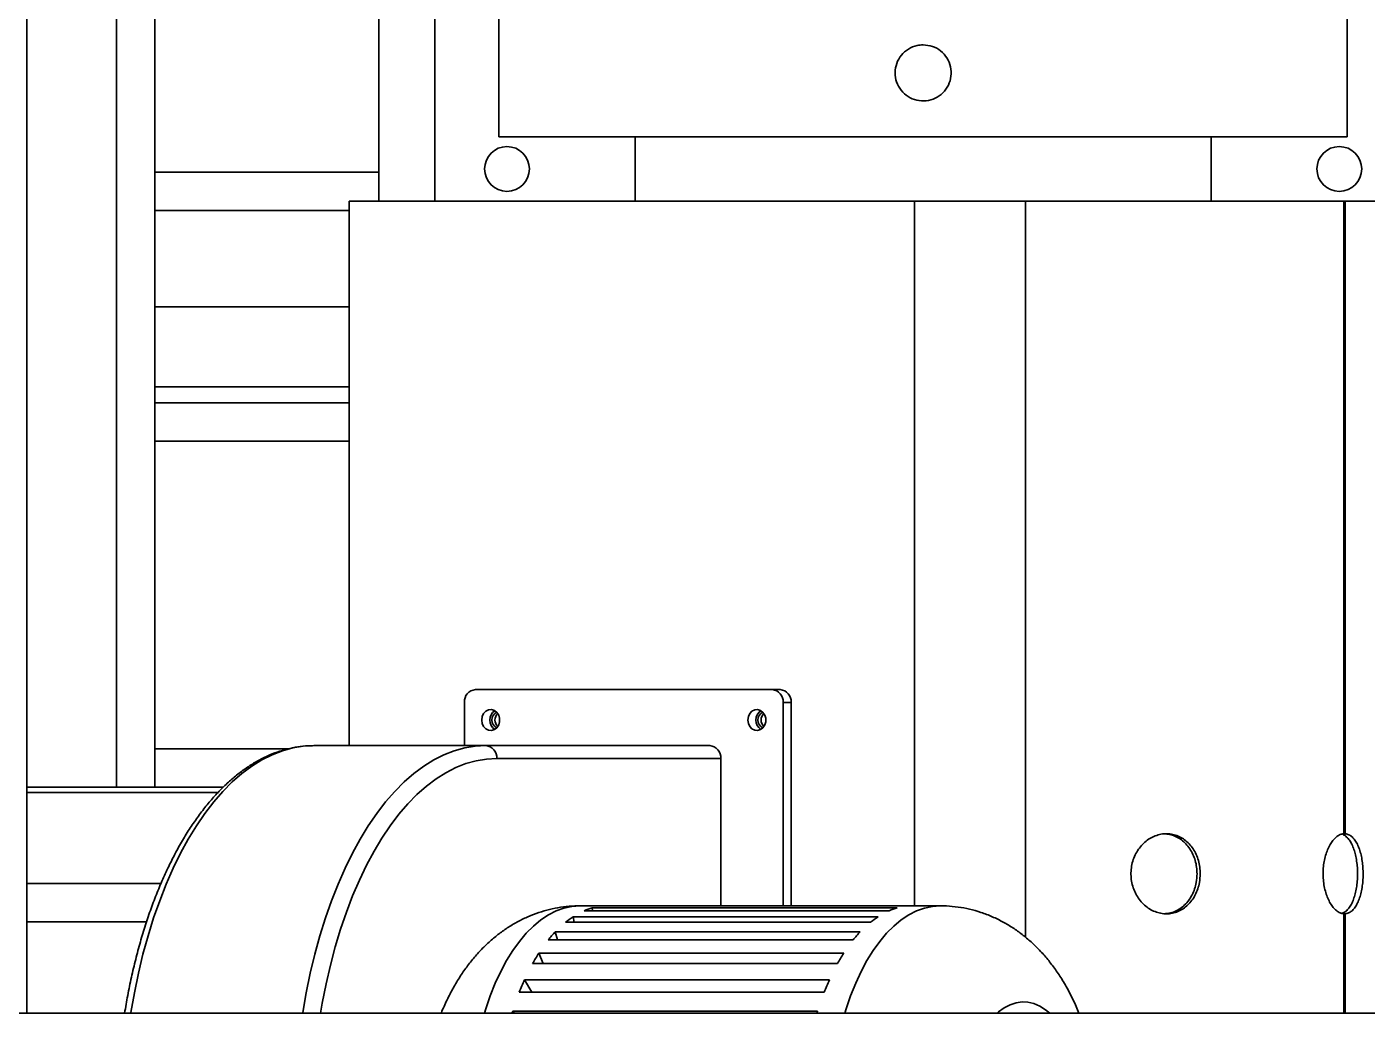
# Model space of a CAD drawing. Header units: millimetres. Extents: x -1052 to 3351, y 0 to 2015.
# Drawn here: x -368.07 to -361.88, y 1699.78 to 1704.34 of the extents above; entities that cross this region are included whole.
import ezdxf

# ---------------------------------------------------------------- set-up
doc = ezdxf.new("R2010")
doc.units = ezdxf.units.MM

msp = doc.modelspace()

# ---------------------------------------------------------------- linework, layer by layer
at = {"color": 7, "linetype": 'Continuous', "lineweight": 35}
for p, q in [((-368.0697, 1699.7835), (-368.0697, 1711.6371)), ((-368.0697, 1699.7835), (-368.0697, 1711.6371)), ((-367.6555, 1700.8264), (-367.6555, 1706.4516)), ((-367.6555, 1700.8264), (-367.6555, 1706.4516)), ((-367.478, 1705.0864), (-367.478, 1703.6664)), ((-367.478, 1705.0864), (-367.478, 1703.6664)), ((-366.4426, 1704.7166), (-366.4426, 1703.5333)), ((-366.4426, 1704.7166), (-366.4426, 1703.5333)), ((-366.1837, 1704.7166), (-366.1837, 1703.5333)), ((-366.1837, 1704.7166), (-366.1837, 1703.5333)), ((-365.8879, 1704.4208), (-365.8879, 1703.8291)), ((-365.8879, 1704.4208), (-365.8879, 1703.8291)), ((-361.9681, 1703.8291), (-361.9681, 1704.4208)), ((-361.9681, 1703.8291), (-361.9681, 1704.4208)), ((-361.9681, 1703.8291), (-365.8879, 1703.8291)), ((-361.9681, 1703.8291), (-365.8879, 1703.8291)), ((-365.2592, 1703.8291), (-365.2592, 1703.5333)), ((-365.2592, 1703.8291), (-365.2592, 1703.5333)), ((-362.5967, 1703.5333), (-362.5967, 1703.8291)), ((-362.5967, 1703.5333), (-362.5967, 1703.8291)), ((-367.478, 1703.6664), (-367.478, 1703.4889)), ((-366.4426, 1703.6664), (-367.478, 1703.6664)), ((-367.478, 1703.6664), (-367.478, 1703.4889)), ((-366.4426, 1703.6664), (-367.478, 1703.6664)), ((-366.5807, 1701.0186), (-366.5807, 1703.5333)), ((-366.5807, 1703.5333), (-363.9674, 1703.5333)), ((-366.5807, 1701.0186), (-366.5807, 1703.5333)), ((-366.5807, 1703.5333), (-363.9674, 1703.5333)), ((-363.9674, 1700.2791), (-363.9674, 1703.5333)), ((-363.9674, 1703.5333), (-363.4548, 1703.5333)), ((-363.9674, 1700.2791), (-363.9674, 1703.5333)), ((-363.9674, 1703.5333), (-363.4548, 1703.5333)), ((-363.4548, 1700.1335), (-363.4548, 1703.5333)), ((-363.4548, 1703.5333), (-361.9845, 1703.5333)), ((-363.4548, 1700.1335), (-363.4548, 1703.5333)), ((-363.4548, 1703.5333), (-361.9845, 1703.5333)), ((-361.9845, 1703.5333), (-361.9772, 1703.5333)), ((-361.9845, 1700.6117), (-361.9845, 1703.5333)), ((-361.9845, 1703.5333), (-361.9772, 1703.5333)), ((-361.9845, 1700.6117), (-361.9845, 1703.5333)), ((-361.9772, 1703.5333), (-361.9772, 1700.6117)), ((-361.9772, 1703.5333), (-361.6796, 1703.5333)), ((-361.9772, 1703.5333), (-361.9772, 1700.6117)), ((-361.9772, 1703.5333), (-361.6796, 1703.5333)), ((-367.478, 1702.6014), (-367.478, 1703.4889)), ((-366.5807, 1703.4889), (-367.478, 1703.4889)), ((-367.478, 1702.6014), (-367.478, 1703.4889)), ((-366.5807, 1703.4889), (-367.478, 1703.4889)), ((-366.5807, 1703.0451), (-367.478, 1703.0451)), ((-366.5807, 1703.0451), (-367.478, 1703.0451)), ((-366.5807, 1702.6753), (-367.478, 1702.6753)), ((-366.5807, 1702.6753), (-367.478, 1702.6753)), ((-366.5807, 1702.6014), (-367.478, 1702.6014)), ((-367.478, 1702.6014), (-367.478, 1702.4239)), ((-366.5807, 1702.6014), (-367.478, 1702.6014)), ((-367.478, 1702.6014), (-367.478, 1702.4239)), ((-367.478, 1702.4239), (-367.478, 1701.0039)), ((-366.5807, 1702.4239), (-367.478, 1702.4239)), ((-367.478, 1702.4239), (-367.478, 1701.0039)), ((-366.5807, 1702.4239), (-367.478, 1702.4239)), ((-365.9963, 1701.2775), (-364.6257, 1701.2775)), ((-365.9963, 1701.2775), (-364.6257, 1701.2775)), ((-364.6257, 1701.2775), (-364.5887, 1701.2775)), ((-364.6257, 1701.2775), (-364.5887, 1701.2775)), ((-366.0476, 1701.0186), (-366.0476, 1701.2183)), ((-366.0476, 1701.0186), (-366.0476, 1701.2183)), ((-364.5744, 1701.2183), (-364.5744, 1700.2784)), ((-364.5374, 1701.2183), (-364.5744, 1701.2183)), ((-364.5744, 1701.2183), (-364.5744, 1700.2784)), ((-364.5374, 1701.2183), (-364.5744, 1701.2183)), ((-364.5374, 1701.2183), (-364.5374, 1700.2784)), ((-364.5374, 1701.2183), (-364.5374, 1700.2784)), ((-366.7435, 1701.0186), (-365.9493, 1701.0186)), ((-366.7435, 1701.0186), (-365.9493, 1701.0186)), ((-365.9493, 1701.0186), (-364.9139, 1701.0186)), ((-365.9493, 1701.0186), (-364.9139, 1701.0186)), ((-367.478, 1701.0039), (-367.478, 1700.8264)), ((-366.863, 1701.0039), (-367.478, 1701.0039)), ((-367.478, 1701.0039), (-367.478, 1700.8264)), ((-366.863, 1701.0039), (-367.478, 1701.0039)), ((-364.8627, 1700.9595), (-365.8981, 1700.9595)), ((-364.8627, 1700.9595), (-365.8981, 1700.9595)), ((-364.8627, 1700.2784), (-364.8627, 1700.9595)), ((-364.8627, 1700.2784), (-364.8627, 1700.9595)), ((-367.6555, 1700.8264), (-368.0697, 1700.8264)), ((-367.6555, 1700.8264), (-368.0697, 1700.8264)), ((-367.1865, 1700.8019), (-368.0697, 1700.8019)), ((-367.1865, 1700.8019), (-368.0697, 1700.8019)), ((-367.478, 1700.8264), (-367.6555, 1700.8264)), ((-367.478, 1700.8264), (-367.6555, 1700.8264)), ((-367.1621, 1700.8264), (-367.478, 1700.8264)), ((-367.1621, 1700.8264), (-367.478, 1700.8264)), ((-361.9772, 1700.6117), (-361.9845, 1700.6117)), ((-361.9772, 1700.6117), (-361.9845, 1700.6117)), ((-367.4494, 1700.3826), (-368.0697, 1700.3826)), ((-367.4494, 1700.3826), (-368.0697, 1700.3826)), ((-365.3857, 1700.2791), (-365.5138, 1700.2791)), ((-365.3857, 1700.2791), (-365.5138, 1700.2791)), ((-363.9951, 1700.2784), (-365.4042, 1700.2784)), ((-363.9951, 1700.2784), (-365.4042, 1700.2784)), ((-363.8485, 1700.2791), (-363.9766, 1700.2791)), ((-363.8485, 1700.2791), (-363.9766, 1700.2791)), ((-365.5453, 1700.2286), (-364.1362, 1700.2286)), ((-365.5407, 1700.2033), (-365.5453, 1700.2286)), ((-365.5453, 1700.2286), (-364.1362, 1700.2286)), ((-365.5407, 1700.2033), (-365.5453, 1700.2286)), ((-364.0846, 1700.2563), (-365.4937, 1700.2563)), ((-364.0846, 1700.2563), (-365.4937, 1700.2563)), ((-365.4573, 1700.2691), (-364.0482, 1700.2691)), ((-365.4562, 1700.2563), (-365.4573, 1700.2691)), ((-365.4573, 1700.2691), (-364.0482, 1700.2691)), ((-365.4562, 1700.2563), (-365.4573, 1700.2691)), ((-361.9845, 1700.2422), (-361.9772, 1700.2422)), ((-361.9845, 1699.7835), (-361.9845, 1700.2422)), ((-361.9845, 1700.2422), (-361.9772, 1700.2422)), ((-361.9845, 1699.7835), (-361.9845, 1700.2422)), ((-361.9772, 1700.2422), (-361.9772, 1699.7835)), ((-361.9772, 1700.2422), (-361.9772, 1699.7835)), ((-367.5163, 1700.2051), (-368.0697, 1700.2051)), ((-367.5163, 1700.2051), (-368.0697, 1700.2051)), ((-365.6284, 1700.1583), (-364.2192, 1700.1583)), ((-365.6177, 1700.1213), (-365.6284, 1700.1583)), ((-365.6284, 1700.1583), (-364.2192, 1700.1583)), ((-365.6177, 1700.1213), (-365.6284, 1700.1583)), ((-364.1709, 1700.2033), (-365.58, 1700.2033)), ((-364.1709, 1700.2033), (-365.58, 1700.2033)), ((-364.2513, 1700.1213), (-365.6604, 1700.1213)), ((-364.2513, 1700.1213), (-365.6604, 1700.1213)), ((-365.7041, 1700.0601), (-364.295, 1700.0601)), ((-365.6841, 1700.0125), (-365.7041, 1700.0601)), ((-365.7041, 1700.0601), (-364.295, 1700.0601)), ((-365.6841, 1700.0125), (-365.7041, 1700.0601)), ((-364.3233, 1700.0125), (-365.7324, 1700.0125)), ((-364.3233, 1700.0125), (-365.7324, 1700.0125)), ((-365.7701, 1699.9371), (-364.361, 1699.9371)), ((-365.7364, 1699.8804), (-365.7701, 1699.9371)), ((-365.7701, 1699.9371), (-364.361, 1699.9371)), ((-365.7364, 1699.8804), (-365.7701, 1699.9371)), ((-364.3848, 1699.8804), (-365.7939, 1699.8804)), ((-364.3848, 1699.8804), (-365.7939, 1699.8804)), ((-350.3195, 1699.7835), (-377.5364, 1699.7835)), ((-350.3195, 1699.7835), (-377.5364, 1699.7835)), ((-365.8245, 1699.793), (-364.4154, 1699.793)), ((-365.8163, 1699.7835), (-365.8245, 1699.793)), ((-365.8245, 1699.793), (-364.4154, 1699.793)), ((-365.8163, 1699.7835), (-365.8245, 1699.793))]:
    msp.add_line(p, q, dxfattribs=at)
for points in [[(-365.9675, 1701.137), (-365.9653, 1701.1526), (-365.9587, 1701.1665), (-365.9487, 1701.1772), (-365.9361, 1701.1836), (-365.9225, 1701.1849), (-365.9092, 1701.181), (-365.8977, 1701.1723), (-365.8893, 1701.1599), (-365.8848, 1701.1449), (-365.8848, 1701.1291), (-365.8893, 1701.1141), (-365.8977, 1701.1016), (-365.9092, 1701.093), (-365.9225, 1701.0891), (-365.9361, 1701.0904), (-365.9487, 1701.0967), (-365.9587, 1701.1075), (-365.9653, 1701.1214), (-365.9675, 1701.137)], [(-365.9675, 1701.137), (-365.9653, 1701.1526), (-365.9587, 1701.1665), (-365.9487, 1701.1772), (-365.9361, 1701.1836), (-365.9225, 1701.1849), (-365.9092, 1701.181), (-365.8977, 1701.1723), (-365.8893, 1701.1599), (-365.8848, 1701.1449), (-365.8848, 1701.1291), (-365.8893, 1701.1141), (-365.8977, 1701.1016), (-365.9092, 1701.093), (-365.9225, 1701.0891), (-365.9361, 1701.0904), (-365.9487, 1701.0967), (-365.9587, 1701.1075), (-365.9653, 1701.1214), (-365.9675, 1701.137)], [(-364.7378, 1701.137), (-364.7355, 1701.1526), (-364.729, 1701.1665), (-364.7189, 1701.1772), (-364.7063, 1701.1836), (-364.6927, 1701.1849), (-364.6794, 1701.181), (-364.6679, 1701.1723), (-364.6595, 1701.1599), (-364.6551, 1701.1449), (-364.6551, 1701.1291), (-364.6595, 1701.1141), (-364.6679, 1701.1016), (-364.6794, 1701.093), (-364.6927, 1701.0891), (-364.7063, 1701.0904), (-364.7189, 1701.0967), (-364.729, 1701.1075), (-364.7355, 1701.1214), (-364.7378, 1701.137)], [(-364.7378, 1701.137), (-364.7355, 1701.1526), (-364.729, 1701.1665), (-364.7189, 1701.1772), (-364.7063, 1701.1836), (-364.6927, 1701.1849), (-364.6794, 1701.181), (-364.6679, 1701.1723), (-364.6595, 1701.1599), (-364.6551, 1701.1449), (-364.6551, 1701.1291), (-364.6595, 1701.1141), (-364.6679, 1701.1016), (-364.6794, 1701.093), (-364.6927, 1701.0891), (-364.7063, 1701.0904), (-364.7189, 1701.0967), (-364.729, 1701.1075), (-364.7355, 1701.1214), (-364.7378, 1701.137)], [(-366.7435, 1701.0186), (-366.7921, 1701.016), (-366.8406, 1701.008), (-366.8888, 1700.9947), (-366.9365, 1700.9762), (-366.9836, 1700.9525), (-367.0301, 1700.9236), (-367.0756, 1700.8897), (-367.1202, 1700.8509), (-367.1636, 1700.8072), (-367.2058, 1700.7588), (-367.2466, 1700.7059), (-367.2859, 1700.6487), (-367.3236, 1700.5871), (-367.3595, 1700.5216), (-367.3935, 1700.4522), (-367.4257, 1700.3792), (-367.4557, 1700.3028), (-367.4837, 1700.2232), (-367.5094, 1700.1407), (-367.5328, 1700.0555), (-367.5538, 1699.9678), (-367.5724, 1699.878), (-367.5886, 1699.7863), (-367.589, 1699.7835)], [(-366.7435, 1701.0186), (-366.7921, 1701.016), (-366.8406, 1701.008), (-366.8888, 1700.9947), (-366.9365, 1700.9762), (-366.9836, 1700.9525), (-367.0301, 1700.9236), (-367.0756, 1700.8897), (-367.1202, 1700.8509), (-367.1636, 1700.8072), (-367.2058, 1700.7588), (-367.2466, 1700.7059), (-367.2859, 1700.6487), (-367.3236, 1700.5871), (-367.3595, 1700.5216), (-367.3935, 1700.4522), (-367.4257, 1700.3792), (-367.4557, 1700.3028), (-367.4837, 1700.2232), (-367.5094, 1700.1407), (-367.5328, 1700.0555), (-367.5538, 1699.9678), (-367.5724, 1699.878), (-367.5886, 1699.7863), (-367.589, 1699.7835)], [(-366.7948, 1699.7835), (-366.7943, 1699.7863), (-366.7782, 1699.878), (-366.7596, 1699.9678), (-366.7386, 1700.0555), (-366.7151, 1700.1407), (-366.6894, 1700.2232), (-366.6615, 1700.3028), (-366.6314, 1700.3792), (-366.5993, 1700.4522), (-366.5652, 1700.5216), (-366.5293, 1700.5871), (-366.4917, 1700.6487), (-366.4524, 1700.7059), (-366.4116, 1700.7588), (-366.3694, 1700.8072), (-366.326, 1700.8509), (-366.2814, 1700.8897), (-366.2358, 1700.9236), (-366.1894, 1700.9525), (-366.1423, 1700.9762), (-366.0945, 1700.9947), (-366.0464, 1701.008), (-365.9979, 1701.016), (-365.9493, 1701.0186)], [(-366.7948, 1699.7835), (-366.7943, 1699.7863), (-366.7782, 1699.878), (-366.7596, 1699.9678), (-366.7386, 1700.0555), (-366.7151, 1700.1407), (-366.6894, 1700.2232), (-366.6615, 1700.3028), (-366.6314, 1700.3792), (-366.5993, 1700.4522), (-366.5652, 1700.5216), (-366.5293, 1700.5871), (-366.4917, 1700.6487), (-366.4524, 1700.7059), (-366.4116, 1700.7588), (-366.3694, 1700.8072), (-366.326, 1700.8509), (-366.2814, 1700.8897), (-366.2358, 1700.9236), (-366.1894, 1700.9525), (-366.1423, 1700.9762), (-366.0945, 1700.9947), (-366.0464, 1701.008), (-365.9979, 1701.016), (-365.9493, 1701.0186)], [(-365.8981, 1700.9595), (-365.9457, 1700.9568), (-365.9932, 1700.9489), (-366.0404, 1700.9357), (-366.0872, 1700.9173), (-366.1333, 1700.8937), (-366.1788, 1700.865), (-366.2234, 1700.8314), (-366.2669, 1700.7928), (-366.3094, 1700.7495), (-366.3505, 1700.7015), (-366.3903, 1700.649), (-366.4286, 1700.5921), (-366.4652, 1700.5312), (-366.5001, 1700.4662), (-366.5331, 1700.3975), (-366.5641, 1700.3252), (-366.5931, 1700.2496), (-366.62, 1700.1708), (-366.6446, 1700.0892), (-366.6669, 1700.005), (-366.6869, 1699.9185), (-366.7044, 1699.8298), (-366.7124, 1699.7835)], [(-365.8981, 1700.9595), (-365.9457, 1700.9568), (-365.9932, 1700.9489), (-366.0404, 1700.9357), (-366.0872, 1700.9173), (-366.1333, 1700.8937), (-366.1788, 1700.865), (-366.2234, 1700.8314), (-366.2669, 1700.7928), (-366.3094, 1700.7495), (-366.3505, 1700.7015), (-366.3903, 1700.649), (-366.4286, 1700.5921), (-366.4652, 1700.5312), (-366.5001, 1700.4662), (-366.5331, 1700.3975), (-366.5641, 1700.3252), (-366.5931, 1700.2496), (-366.62, 1700.1708), (-366.6446, 1700.0892), (-366.6669, 1700.005), (-366.6869, 1699.9185), (-366.7044, 1699.8298), (-366.7124, 1699.7835)], [(-365.5138, 1700.2791), (-365.5507, 1700.2764), (-365.5875, 1700.2685), (-365.6238, 1700.2554), (-365.6596, 1700.2371), (-365.6947, 1700.2138), (-365.7288, 1700.1855), (-365.7619, 1700.1524), (-365.7937, 1700.1147), (-365.824, 1700.0725), (-365.8528, 1700.0262), (-365.8799, 1699.9758), (-365.905, 1699.9217), (-365.9282, 1699.8641), (-365.9493, 1699.8034), (-365.9555, 1699.7835)], [(-365.5138, 1700.2791), (-365.5507, 1700.2764), (-365.5875, 1700.2685), (-365.6238, 1700.2554), (-365.6596, 1700.2371), (-365.6947, 1700.2138), (-365.7288, 1700.1855), (-365.7619, 1700.1524), (-365.7937, 1700.1147), (-365.824, 1700.0725), (-365.8528, 1700.0262), (-365.8799, 1699.9758), (-365.905, 1699.9217), (-365.9282, 1699.8641), (-365.9493, 1699.8034), (-365.9555, 1699.7835)], [(-364.2902, 1699.7835), (-364.284, 1699.8034), (-364.2629, 1699.8641), (-364.2397, 1699.9217), (-364.2145, 1699.9758), (-364.1875, 1700.0262), (-364.1587, 1700.0725), (-364.1284, 1700.1147), (-364.0966, 1700.1524), (-364.0635, 1700.1855), (-364.0294, 1700.2138), (-363.9943, 1700.2371), (-363.9585, 1700.2554), (-363.9221, 1700.2685), (-363.8854, 1700.2764), (-363.8485, 1700.2791)], [(-364.2902, 1699.7835), (-364.284, 1699.8034), (-364.2629, 1699.8641), (-364.2397, 1699.9217), (-364.2145, 1699.9758), (-364.1875, 1700.0262), (-364.1587, 1700.0725), (-364.1284, 1700.1147), (-364.0966, 1700.1524), (-364.0635, 1700.1855), (-364.0294, 1700.2138), (-363.9943, 1700.2371), (-363.9585, 1700.2554), (-363.9221, 1700.2685), (-363.8854, 1700.2764), (-363.8485, 1700.2791)], [(-365.8274, 1699.7835), (-365.8269, 1699.7852), (-365.8245, 1699.793)], [(-365.8274, 1699.7835), (-365.8269, 1699.7852), (-365.8245, 1699.793)], [(-364.4154, 1699.793), (-364.4178, 1699.7852), (-364.4183, 1699.7835)], [(-364.4154, 1699.793), (-364.4178, 1699.7852), (-364.4183, 1699.7835)], [(-363.3431, 1699.7835), (-363.3623, 1699.7991), (-363.3887, 1699.8157), (-363.4158, 1699.8274), (-363.4434, 1699.8338), (-363.4711, 1699.8351), (-363.4988, 1699.8312), (-363.5261, 1699.8222), (-363.5529, 1699.808), (-363.579, 1699.7889), (-363.5852, 1699.7835)], [(-363.3431, 1699.7835), (-363.3623, 1699.7991), (-363.3887, 1699.8157), (-363.4158, 1699.8274), (-363.4434, 1699.8338), (-363.4711, 1699.8351), (-363.4988, 1699.8312), (-363.5261, 1699.8222), (-363.5529, 1699.808), (-363.579, 1699.7889), (-363.5852, 1699.7835)]]:
    msp.add_lwpolyline(points, dxfattribs=at)
for centre in [(-365.8509, 1703.6812), (-365.8509, 1703.6812), (-362.005, 1703.6812), (-362.005, 1703.6812)]:
    msp.add_circle(centre, 0.1035, dxfattribs=at)
for centre, radius, start, end in [((-365.9921, 1701.222), 0.0556, 94.39994, 183.81252), ((-365.9921, 1701.222), 0.0556, 94.39994, 183.81252), ((-364.6299, 1701.222), 0.0556, 356.18801, 85.59952), ((-364.6299, 1701.222), 0.0556, 356.18801, 85.59952), ((-364.593, 1701.222), 0.0556, 356.18801, 85.59952), ((-364.593, 1701.222), 0.0556, 356.18801, 85.59952), ((-365.8819, 1701.1386), 0.0486, 121.57425, 181.92416), ((-365.8819, 1701.1386), 0.0486, 121.57425, 181.92416), ((-365.8831, 1701.137), 0.0384, 112.49044, 247.50956), ((-365.8831, 1701.137), 0.0384, 112.49044, 247.50956), ((-365.8666, 1701.137), 0.0398, 131.74767, 228.25233), ((-365.8666, 1701.137), 0.0398, 131.74767, 228.25233), ((-364.6522, 1701.1386), 0.0486, 121.5743, 181.92593), ((-364.6522, 1701.1386), 0.0486, 121.5743, 181.92593), ((-364.6534, 1701.137), 0.0384, 112.49277, 247.50723), ((-364.6534, 1701.137), 0.0384, 112.49277, 247.50723), ((-364.6369, 1701.137), 0.0398, 131.74767, 228.25233), ((-364.6369, 1701.137), 0.0398, 131.74767, 228.25233), ((-365.8819, 1701.1353), 0.0486, 178.07393, 238.42571), ((-365.8819, 1701.1353), 0.0486, 178.07393, 238.42571), ((-364.6522, 1701.1353), 0.0486, 178.07215, 238.42566), ((-364.6522, 1701.1353), 0.0486, 178.07215, 238.42566), ((-365.9536, 1700.9632), 0.0556, 356.18762, 85.59822), ((-365.9536, 1700.9632), 0.0556, 356.18762, 85.59822), ((-364.9182, 1700.9632), 0.0556, 356.18762, 85.59822), ((-364.9182, 1700.9632), 0.0556, 356.18762, 85.59822), ((-365.3857, 1700.0198), 0.2593, 85.91026, 94.08974), ((-365.3857, 1700.0198), 0.2593, 85.91026, 94.08974), ((-363.9766, 1700.0208), 0.2583, 89.99039, 94.09517), ((-363.9766, 1700.0208), 0.2583, 89.99039, 94.09517), ((-365.324, 1699.8882), 0.406, 123.01725, 129.08554), ((-365.324, 1699.8882), 0.406, 123.01725, 129.08554), ((-365.3775, 1699.9848), 0.2953, 105.67523, 113.17379), ((-365.3775, 1699.9848), 0.2953, 105.67523, 113.17379), ((-363.9151, 1699.8884), 0.4058, 123.01619, 129.08798), ((-363.9151, 1699.8884), 0.4058, 123.01619, 129.08798), ((-363.9684, 1699.9849), 0.2952, 105.67453, 113.17448), ((-363.9684, 1699.9849), 0.2952, 105.67453, 113.17448), ((-365.1913, 1699.7474), 0.5999, 136.77026, 141.44384), ((-365.1913, 1699.7474), 0.5999, 136.77026, 141.44384), ((-363.7822, 1699.7474), 0.5999, 136.77026, 141.44384), ((-363.7822, 1699.7474), 0.5999, 136.77026, 141.44384), ((-364.9739, 1699.5928), 0.8669, 147.38098, 151.03905), ((-364.9739, 1699.5928), 0.8669, 147.38098, 151.03905), ((-363.5646, 1699.5926), 0.8672, 147.38069, 151.03776), ((-363.5646, 1699.5926), 0.8672, 147.38069, 151.03776), ((-364.6877, 1699.4496), 1.1871, 155.75674, 158.72247), ((-364.6877, 1699.4496), 1.1871, 155.75674, 158.72247), ((-363.278, 1699.4494), 1.1878, 155.75834, 158.72239), ((-363.278, 1699.4494), 1.1878, 155.75834, 158.72239)]:
    msp.add_arc(centre, radius, start, end, dxfattribs=at)
for points, knots in [([(-363.928, 1704.2544), (-363.9134, 1704.2529), (-363.8844, 1704.2501), (-363.8457, 1704.2278), (-363.8162, 1704.195), (-363.7993, 1704.154), (-363.7969, 1704.1098), (-363.8093, 1704.0674), (-363.835, 1704.0314), (-363.8712, 1704.0059), (-363.9138, 1703.9938), (-363.958, 1703.9965), (-363.9987, 1704.0136), (-364.0316, 1704.0433), (-364.0528, 1704.0822), (-364.0599, 1704.1259), (-364.0521, 1704.1694), (-364.0305, 1704.208), (-363.9972, 1704.2371), (-363.9611, 1704.2522), (-363.9373, 1704.2538), (-363.928, 1704.2544)], [0, 0, 0, 0, 2.943575, 5.887044, 8.834479, 11.784533, 14.730341, 17.671441, 20.614911, 23.564068, 26.513282, 29.456947, 32.398063, 35.343502, 38.293631, 41.241228, 44.183187, 47.125232, 50.072725, 53.022824, 54.908134, 54.908134, 54.908134, 54.908134]), ([(-363.928, 1704.2544), (-363.9134, 1704.2529), (-363.8844, 1704.2501), (-363.8457, 1704.2278), (-363.8162, 1704.195), (-363.7993, 1704.154), (-363.7969, 1704.1098), (-363.8093, 1704.0674), (-363.835, 1704.0314), (-363.8712, 1704.0059), (-363.9138, 1703.9938), (-363.958, 1703.9965), (-363.9987, 1704.0136), (-364.0316, 1704.0433), (-364.0528, 1704.0822), (-364.0599, 1704.1259), (-364.0521, 1704.1694), (-364.0305, 1704.208), (-363.9972, 1704.2371), (-363.9611, 1704.2522), (-363.9373, 1704.2538), (-363.928, 1704.2544)], [0, 0, 0, 0, 2.943575, 5.887044, 8.834479, 11.784533, 14.730341, 17.671441, 20.614911, 23.564068, 26.513282, 29.456947, 32.398063, 35.343502, 38.293631, 41.241228, 44.183187, 47.125232, 50.072725, 53.022824, 54.908134, 54.908134, 54.908134, 54.908134]), ([(-366.7435, 1701.0186), (-366.7525, 1701.0185), (-366.7773, 1701.0181), (-366.818, 1701.0137), (-366.8654, 1701.0041), (-366.9124, 1700.9899), (-366.959, 1700.9711), (-367.005, 1700.9477), (-367.0503, 1700.9198), (-367.0948, 1700.8873), (-367.1383, 1700.8504), (-367.1808, 1700.8091), (-367.2221, 1700.7636), (-367.262, 1700.714), (-367.3005, 1700.6605), (-367.3375, 1700.6033), (-367.3727, 1700.5425), (-367.4062, 1700.4782), (-367.438, 1700.4108), (-367.4678, 1700.3403), (-367.4957, 1700.2671), (-367.5215, 1700.1911), (-367.5453, 1700.1127), (-367.567, 1700.0321), (-367.5865, 1699.9495), (-367.6037, 1699.8667), (-367.6132, 1699.8107), (-367.6178, 1699.7835)], [0, 0, 0, 0, 2.430511, 6.760556, 11.094703, 15.443885, 19.817433, 24.221535, 28.658631, 33.127659, 37.62509, 42.14563, 46.683405, 51.232998, 55.789725, 60.349914, 64.91046, 69.469391, 74.025658, 78.578843, 83.128625, 87.67488, 92.217878, 96.757759, 101.294854, 105.829424, 110.107443, 110.107443, 110.107443, 110.107443]), ([(-366.7435, 1701.0186), (-366.7525, 1701.0185), (-366.7773, 1701.0181), (-366.818, 1701.0137), (-366.8654, 1701.0041), (-366.9124, 1700.9899), (-366.959, 1700.9711), (-367.005, 1700.9477), (-367.0503, 1700.9198), (-367.0948, 1700.8873), (-367.1383, 1700.8504), (-367.1808, 1700.8091), (-367.2221, 1700.7636), (-367.262, 1700.714), (-367.3005, 1700.6605), (-367.3375, 1700.6033), (-367.3727, 1700.5425), (-367.4062, 1700.4782), (-367.438, 1700.4108), (-367.4678, 1700.3403), (-367.4957, 1700.2671), (-367.5215, 1700.1911), (-367.5453, 1700.1127), (-367.567, 1700.0321), (-367.5865, 1699.9495), (-367.6037, 1699.8667), (-367.6132, 1699.8107), (-367.6178, 1699.7835)], [0, 0, 0, 0, 2.430511, 6.760556, 11.094703, 15.443885, 19.817433, 24.221535, 28.658631, 33.127659, 37.62509, 42.14563, 46.683405, 51.232998, 55.789725, 60.349914, 64.91046, 69.469391, 74.025658, 78.578843, 83.128625, 87.67488, 92.217878, 96.757759, 101.294854, 105.829424, 110.107443, 110.107443, 110.107443, 110.107443]), ([(-362.6475, 1700.427), (-362.6479, 1700.4373), (-362.6488, 1700.4581), (-362.6554, 1700.4884), (-362.6659, 1700.5168), (-362.6803, 1700.5428), (-362.6983, 1700.5655), (-362.7193, 1700.5844), (-362.7429, 1700.5987), (-362.7684, 1700.6082), (-362.7951, 1700.6124), (-362.8222, 1700.6116), (-362.8489, 1700.6053), (-362.8746, 1700.5942), (-362.8984, 1700.5783), (-362.9197, 1700.5581), (-362.9377, 1700.5341), (-362.9521, 1700.5072), (-362.9621, 1700.4778), (-362.9675, 1700.4471), (-362.9682, 1700.4159), (-362.9642, 1700.385), (-362.9554, 1700.3553), (-362.9425, 1700.3276), (-362.9255, 1700.3027), (-362.9051, 1700.2813), (-362.8819, 1700.264), (-362.8566, 1700.2513), (-362.83, 1700.2437), (-362.8029, 1700.2412), (-362.7761, 1700.244), (-362.7503, 1700.2519), (-362.7262, 1700.2649), (-362.7043, 1700.2823), (-362.6854, 1700.3039), (-362.6698, 1700.329), (-362.6582, 1700.3569), (-362.6494, 1700.3897), (-362.6482, 1700.4135), (-362.6475, 1700.427)], [0, 0, 0, 0, 1.964747, 3.929523, 5.89406, 7.858692, 9.827378, 11.796127, 13.767733, 15.739209, 17.706206, 19.67325, 21.635489, 23.597736, 25.562325, 27.526988, 29.497475, 31.467896, 33.438627, 35.40925, 37.374138, 39.339043, 41.301183, 43.263325, 45.230072, 47.196736, 49.168291, 51.139723, 53.10873, 55.077712, 57.040951, 59.004098, 60.967135, 62.93027, 64.899036, 66.867825, 68.839439, 70.810967, 73.350348, 73.350348, 73.350348, 73.350348]), ([(-362.6475, 1700.427), (-362.6479, 1700.4373), (-362.6488, 1700.4581), (-362.6554, 1700.4884), (-362.6659, 1700.5168), (-362.6803, 1700.5428), (-362.6983, 1700.5655), (-362.7193, 1700.5844), (-362.7429, 1700.5987), (-362.7684, 1700.6082), (-362.7951, 1700.6124), (-362.8222, 1700.6116), (-362.8489, 1700.6053), (-362.8746, 1700.5942), (-362.8984, 1700.5783), (-362.9197, 1700.5581), (-362.9377, 1700.5341), (-362.9521, 1700.5072), (-362.9621, 1700.4778), (-362.9675, 1700.4471), (-362.9682, 1700.4159), (-362.9642, 1700.385), (-362.9554, 1700.3553), (-362.9425, 1700.3276), (-362.9255, 1700.3027), (-362.9051, 1700.2813), (-362.8819, 1700.264), (-362.8566, 1700.2513), (-362.83, 1700.2437), (-362.8029, 1700.2412), (-362.7761, 1700.244), (-362.7503, 1700.2519), (-362.7262, 1700.2649), (-362.7043, 1700.2823), (-362.6854, 1700.3039), (-362.6698, 1700.329), (-362.6582, 1700.3569), (-362.6494, 1700.3897), (-362.6482, 1700.4135), (-362.6475, 1700.427)], [0, 0, 0, 0, 1.964747, 3.929523, 5.89406, 7.858692, 9.827378, 11.796127, 13.767733, 15.739209, 17.706206, 19.67325, 21.635489, 23.597736, 25.562325, 27.526988, 29.497475, 31.467896, 33.438627, 35.40925, 37.374138, 39.339043, 41.301183, 43.263325, 45.230072, 47.196736, 49.168291, 51.139723, 53.10873, 55.077712, 57.040951, 59.004098, 60.967135, 62.93027, 64.899036, 66.867825, 68.839439, 70.810967, 73.350348, 73.350348, 73.350348, 73.350348]), ([(-362.6623, 1700.427), (-362.6627, 1700.4373), (-362.6636, 1700.4581), (-362.6702, 1700.4884), (-362.6808, 1700.5168), (-362.6952, 1700.5428), (-362.7131, 1700.5655), (-362.7341, 1700.5844), (-362.7577, 1700.5986), (-362.7823, 1700.6081), (-362.7993, 1700.6102), (-362.8074, 1700.6112)], [0, 0, 0, 0, 1.953098, 3.9061, 5.858804, 7.811605, 9.768699, 11.725833, 13.68578, 15.645648, 17.411069, 17.411069, 17.411069, 17.411069]), ([(-362.6623, 1700.427), (-362.6627, 1700.4373), (-362.6636, 1700.4581), (-362.6702, 1700.4884), (-362.6808, 1700.5168), (-362.6952, 1700.5428), (-362.7131, 1700.5655), (-362.7341, 1700.5844), (-362.7577, 1700.5986), (-362.7823, 1700.6081), (-362.7993, 1700.6102), (-362.8074, 1700.6112)], [0, 0, 0, 0, 1.953098, 3.9061, 5.858804, 7.811605, 9.768699, 11.725833, 13.68578, 15.645648, 17.411069, 17.411069, 17.411069, 17.411069]), ([(-361.9845, 1700.6117), (-361.9898, 1700.6108), (-362.0003, 1700.6089), (-362.0159, 1700.5997), (-362.0307, 1700.5858), (-362.0445, 1700.5674), (-362.0565, 1700.545), (-362.0665, 1700.5193), (-362.0739, 1700.4909), (-362.0786, 1700.4607), (-362.0804, 1700.4296), (-362.0791, 1700.3984), (-362.0749, 1700.3681), (-362.0679, 1700.3394), (-362.0584, 1700.3132), (-362.0467, 1700.2902), (-362.0332, 1700.2711), (-362.0181, 1700.2559), (-362.0016, 1700.2454), (-361.9902, 1700.2433), (-361.9845, 1700.2422)], [0, 0, 0, 0, 1.660214, 3.32058, 4.980647, 6.640767, 8.304535, 9.968244, 11.633546, 13.298858, 14.95992, 16.620954, 18.27845, 19.935947, 21.596202, 23.256493, 24.921504, 26.586493, 28.389901, 30.193309, 30.193309, 30.193309, 30.193309]), ([(-361.9845, 1700.6117), (-361.9898, 1700.6108), (-362.0003, 1700.6089), (-362.0159, 1700.5997), (-362.0307, 1700.5858), (-362.0445, 1700.5674), (-362.0565, 1700.545), (-362.0665, 1700.5193), (-362.0739, 1700.4909), (-362.0786, 1700.4607), (-362.0804, 1700.4296), (-362.0791, 1700.3984), (-362.0749, 1700.3681), (-362.0679, 1700.3394), (-362.0584, 1700.3132), (-362.0467, 1700.2902), (-362.0332, 1700.2711), (-362.0181, 1700.2559), (-362.0016, 1700.2454), (-361.9902, 1700.2433), (-361.9845, 1700.2422)], [0, 0, 0, 0, 1.660214, 3.32058, 4.980647, 6.640767, 8.304535, 9.968244, 11.633546, 13.298858, 14.95992, 16.620954, 18.27845, 19.935947, 21.596202, 23.256493, 24.921504, 26.586493, 28.389901, 30.193309, 30.193309, 30.193309, 30.193309]), ([(-361.9935, 1700.2446), (-361.9916, 1700.245), (-361.9845, 1700.2464), (-361.9733, 1700.2543), (-361.9601, 1700.268), (-361.9486, 1700.2863), (-361.9388, 1700.3088), (-361.931, 1700.3344), (-361.9252, 1700.3629), (-361.9217, 1700.3929), (-361.9203, 1700.4242), (-361.9212, 1700.4553), (-361.9244, 1700.4857), (-361.9297, 1700.5143), (-361.9372, 1700.5406), (-361.9466, 1700.5635), (-361.9578, 1700.5829), (-361.971, 1700.5975), (-361.981, 1700.6058), (-361.9867, 1700.6073), (-361.987, 1700.6074)], [0, 0, 0, 0, 0.623664, 2.317089, 3.962736, 5.655923, 7.305149, 9.002086, 10.652813, 12.351607, 13.997976, 15.692292, 17.335208, 19.025681, 20.671472, 22.36477, 24.015211, 25.713543, 27.496952, 27.599186, 27.599186, 27.599186, 27.599186]), ([(-361.9935, 1700.2446), (-361.9916, 1700.245), (-361.9845, 1700.2464), (-361.9733, 1700.2543), (-361.9601, 1700.268), (-361.9486, 1700.2863), (-361.9388, 1700.3088), (-361.931, 1700.3344), (-361.9252, 1700.3629), (-361.9217, 1700.3929), (-361.9203, 1700.4242), (-361.9212, 1700.4553), (-361.9244, 1700.4857), (-361.9297, 1700.5143), (-361.9372, 1700.5406), (-361.9466, 1700.5635), (-361.9578, 1700.5829), (-361.971, 1700.5975), (-361.981, 1700.6058), (-361.9867, 1700.6073), (-361.987, 1700.6074)], [0, 0, 0, 0, 0.623664, 2.317089, 3.962736, 5.655923, 7.305149, 9.002086, 10.652813, 12.351607, 13.997976, 15.692292, 17.335208, 19.025681, 20.671472, 22.36477, 24.015211, 25.713543, 27.496952, 27.599186, 27.599186, 27.599186, 27.599186]), ([(-361.9772, 1700.2422), (-361.972, 1700.2432), (-361.9618, 1700.245), (-361.9475, 1700.2543), (-361.9344, 1700.2681), (-361.9229, 1700.2865), (-361.9131, 1700.3089), (-361.9052, 1700.3346), (-361.8995, 1700.3631), (-361.8959, 1700.3932), (-361.8946, 1700.4244), (-361.8956, 1700.4556), (-361.8987, 1700.4859), (-361.9041, 1700.5145), (-361.9116, 1700.5407), (-361.921, 1700.5638), (-361.9323, 1700.5829), (-361.9455, 1700.598), (-361.9605, 1700.6085), (-361.9716, 1700.6107), (-361.9772, 1700.6117)], [0, 0, 0, 0, 1.614076, 3.228211, 4.842174, 6.4561, 8.073551, 9.690938, 11.309919, 12.92891, 14.543749, 16.158567, 17.769927, 19.381303, 20.995396, 22.609471, 24.228186, 25.846845, 27.600129, 29.353348, 29.353348, 29.353348, 29.353348]), ([(-361.9772, 1700.2422), (-361.972, 1700.2432), (-361.9618, 1700.245), (-361.9475, 1700.2543), (-361.9344, 1700.2681), (-361.9229, 1700.2865), (-361.9131, 1700.3089), (-361.9052, 1700.3346), (-361.8995, 1700.3631), (-361.8959, 1700.3932), (-361.8946, 1700.4244), (-361.8956, 1700.4556), (-361.8987, 1700.4859), (-361.9041, 1700.5145), (-361.9116, 1700.5407), (-361.921, 1700.5638), (-361.9323, 1700.5829), (-361.9455, 1700.598), (-361.9605, 1700.6085), (-361.9716, 1700.6107), (-361.9772, 1700.6117)], [0, 0, 0, 0, 1.614076, 3.228211, 4.842174, 6.4561, 8.073551, 9.690938, 11.309919, 12.92891, 14.543749, 16.158567, 17.769927, 19.381303, 20.995396, 22.609471, 24.228186, 25.846845, 27.600129, 29.353348, 29.353348, 29.353348, 29.353348]), ([(-362.8108, 1700.2428), (-362.8042, 1700.2433), (-362.7886, 1700.2443), (-362.7651, 1700.252), (-362.741, 1700.2648), (-362.7192, 1700.2823), (-362.7003, 1700.3039), (-362.6847, 1700.329), (-362.673, 1700.3569), (-362.6642, 1700.3897), (-362.663, 1700.4135), (-362.6623, 1700.427)], [0, 0, 0, 0, 1.444043, 3.39374, 5.343272, 7.292725, 9.248166, 11.203579, 13.161705, 15.119942, 17.64426, 17.64426, 17.64426, 17.64426]), ([(-362.8108, 1700.2428), (-362.8042, 1700.2433), (-362.7886, 1700.2443), (-362.7651, 1700.252), (-362.741, 1700.2648), (-362.7192, 1700.2823), (-362.7003, 1700.3039), (-362.6847, 1700.329), (-362.673, 1700.3569), (-362.6642, 1700.3897), (-362.663, 1700.4135), (-362.6623, 1700.427)], [0, 0, 0, 0, 1.444043, 3.39374, 5.343272, 7.292725, 9.248166, 11.203579, 13.161705, 15.119942, 17.64426, 17.64426, 17.64426, 17.64426]), ([(-365.5137, 1700.2785), (-365.5218, 1700.2786), (-365.5474, 1700.279), (-365.5902, 1700.2747), (-365.6416, 1700.2659), (-365.6918, 1700.2525), (-365.7406, 1700.235), (-365.7879, 1700.2134), (-365.8335, 1700.1878), (-365.8773, 1700.1584), (-365.9192, 1700.1252), (-365.9593, 1700.0882), (-365.9974, 1700.0473), (-366.0335, 1700.0025), (-366.0675, 1699.9536), (-366.0993, 1699.9009), (-366.1282, 1699.8443), (-366.1466, 1699.8049), (-366.1544, 1699.7839), (-366.1546, 1699.7835)], [0, 0, 0, 0, 1.620075, 5.126678, 8.614091, 12.093628, 15.577154, 19.077517, 22.608793, 26.186411, 29.827228, 33.549044, 37.369324, 41.303255, 45.35944, 49.53573, 53.815306, 58.167393, 58.234967, 58.234967, 58.234967, 58.234967]), ([(-365.5137, 1700.2785), (-365.5218, 1700.2786), (-365.5474, 1700.279), (-365.5902, 1700.2747), (-365.6416, 1700.2659), (-365.6918, 1700.2525), (-365.7406, 1700.235), (-365.7879, 1700.2134), (-365.8335, 1700.1878), (-365.8773, 1700.1584), (-365.9192, 1700.1252), (-365.9593, 1700.0882), (-365.9974, 1700.0473), (-366.0335, 1700.0025), (-366.0675, 1699.9536), (-366.0993, 1699.9009), (-366.1282, 1699.8443), (-366.1466, 1699.8049), (-366.1544, 1699.7839), (-366.1546, 1699.7835)], [0, 0, 0, 0, 1.620075, 5.126678, 8.614091, 12.093628, 15.577154, 19.077517, 22.608793, 26.186411, 29.827228, 33.549044, 37.369324, 41.303255, 45.35944, 49.53573, 53.815306, 58.167393, 58.234967, 58.234967, 58.234967, 58.234967]), ([(-363.2082, 1699.7835), (-363.2123, 1699.7939), (-363.2249, 1699.8257), (-363.2498, 1699.8764), (-363.2819, 1699.9334), (-363.3161, 1699.9852), (-363.3516, 1700.0316), (-363.3891, 1700.074), (-363.4286, 1700.1125), (-363.4698, 1700.147), (-363.5127, 1700.1776), (-363.5588, 1700.2052), (-363.608, 1700.2294), (-363.6601, 1700.2493), (-363.7131, 1700.2643), (-363.7663, 1700.274), (-363.8116, 1700.2788), (-363.839, 1700.2786), (-363.8485, 1700.2785)], [0, 0, 0, 0, 2.195295, 6.763435, 11.354727, 15.450021, 19.439509, 23.314672, 27.079408, 30.744954, 34.325606, 37.836019, 41.6697, 45.42561, 49.107613, 52.728553, 56.300381, 58.222315, 58.222315, 58.222315, 58.222315]), ([(-363.2082, 1699.7835), (-363.2123, 1699.7939), (-363.2249, 1699.8257), (-363.2498, 1699.8764), (-363.2819, 1699.9334), (-363.3161, 1699.9852), (-363.3516, 1700.0316), (-363.3891, 1700.074), (-363.4286, 1700.1125), (-363.4698, 1700.147), (-363.5127, 1700.1776), (-363.5588, 1700.2052), (-363.608, 1700.2294), (-363.6601, 1700.2493), (-363.7131, 1700.2643), (-363.7663, 1700.274), (-363.8116, 1700.2788), (-363.839, 1700.2786), (-363.8485, 1700.2785)], [0, 0, 0, 0, 2.195295, 6.763435, 11.354727, 15.450021, 19.439509, 23.314672, 27.079408, 30.744954, 34.325606, 37.836019, 41.6697, 45.42561, 49.107613, 52.728553, 56.300381, 58.222315, 58.222315, 58.222315, 58.222315])]:
    msp.add_open_spline(points, degree=3, knots=knots, dxfattribs=at)

doc.saveas('drawing.dxf')
